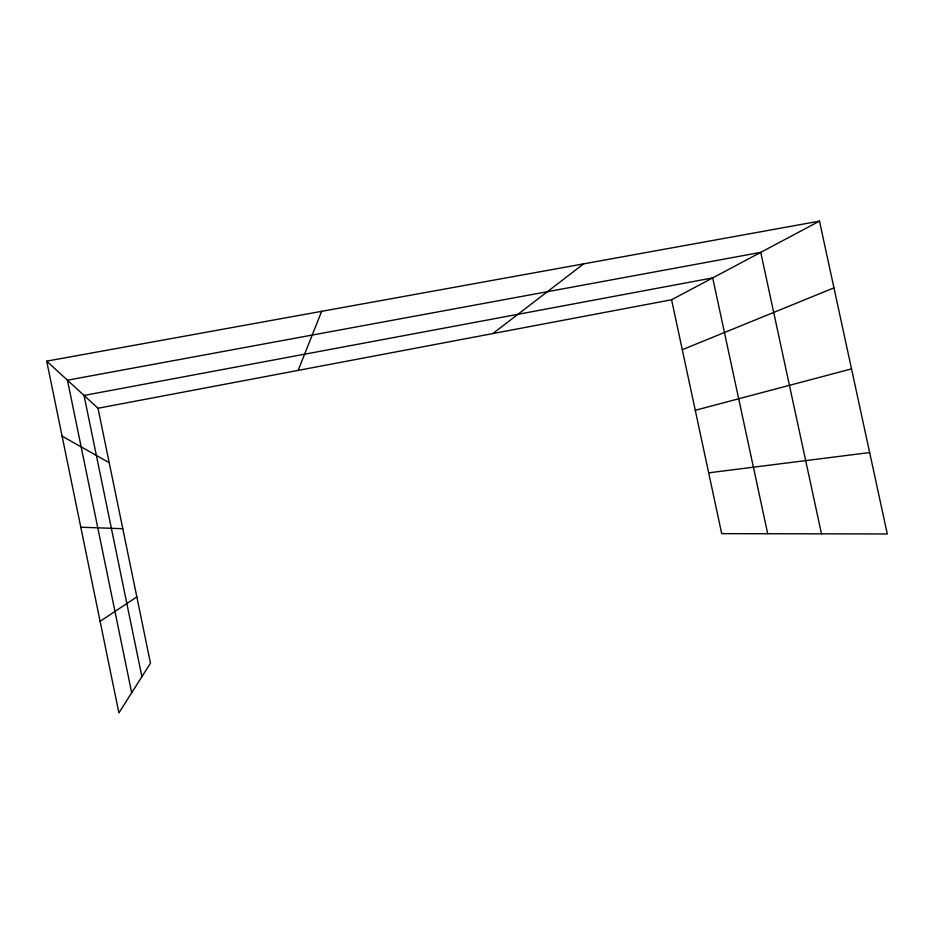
<?xml version="1.0" encoding="UTF-8"?>
<svg xmlns="http://www.w3.org/2000/svg" width="934" height="934" viewBox="0 0 934 934"><rect width="100%" height="100%" fill="white"/><g stroke="black" fill="none" stroke-linecap="round" stroke-linejoin="round"><path stroke-width="1.4" d="M298.133 370.401L321.67 311.326M492.837 333.566L583.657 263.855M100.101 621.308L136.831 596.896M671.581 299.767L819.492 221.125L887.3 533.968L721.713 533.641L671.581 299.767L98 408.251L46.7 361.143L819.492 221.125M682.275 349.701L833.957 287.859M695.27 410.295L851.516 368.883M708.673 472.837L869.659 452.558M80.791 527.22L122.798 528.714M62.088 436.143L109.196 462.669M821.488 533.839L760.743 252.355L67.446 380.196L131.682 692.771M767.713 533.734L712.7 277.9L84.037 395.444L141.898 676.695M98 408.251L150.479 663.198L118.898 712.875L46.7 361.143"/></g></svg>
